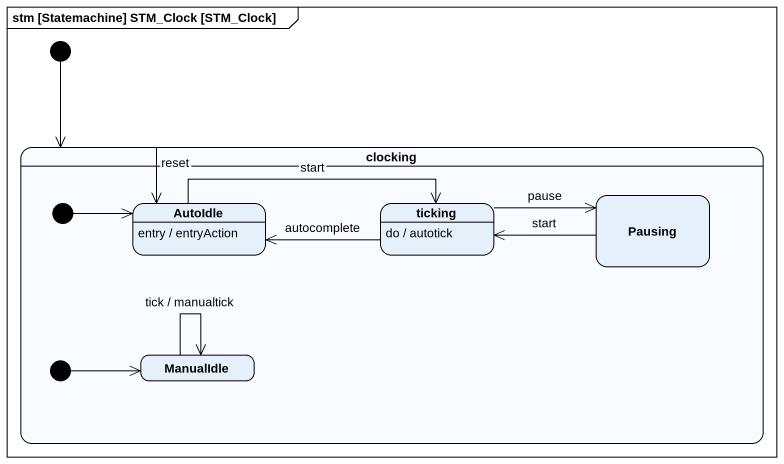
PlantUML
@startuml
mainframe stm [Statemachine] STM_Clock [STM_Clock]
hide empty description
state clocking {
  state Pausing
  state initial2 <<start>>
  state AutoIdle
  AutoIdle : entry / entryAction
  state ticking
  ticking : do / autotick
  state initial3 <<start>>
  state ManualIdle
}
[*] --> clocking
clocking -left-> AutoIdle : reset
Pausing -left-> ticking : start
initial2 -right-> AutoIdle
AutoIdle -right-> ticking : start
ticking -right-> Pausing : pause
ticking -left-> AutoIdle : autocomplete
initial3 -right-> ManualIdle
ManualIdle --> ManualIdle : tick / manualtick
@enduml
